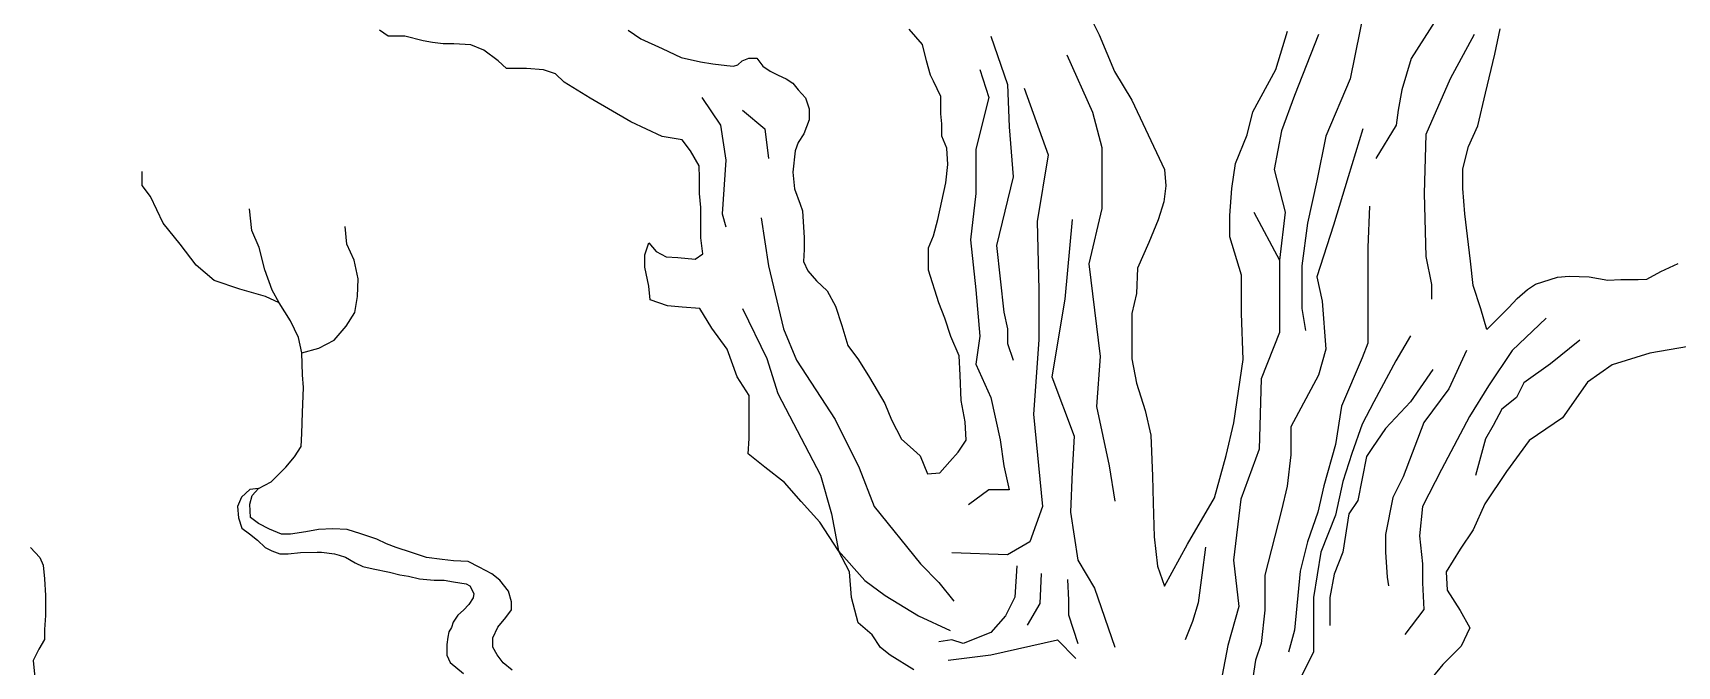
# Model space of a CAD drawing. Header units: millimetres. Extents: x -8050 to 7892, y -21 to 20150.
# Drawn here: x -3380 to 1436, y 6797 to 8652 of the extents above; entities that cross this region are included whole.
import ezdxf

# ---------------------------------------------------------------- set-up
doc = ezdxf.new("R2010")
doc.units = ezdxf.units.MM
doc.layers.add('ceco.net 158', color=7, linetype='Continuous')

msp = doc.modelspace()

# ---------------------------------------------------------------- linework, layer by layer
at = {"layer": 'ceco.net 158'}
for p, q in [((-329.6, 8791.8), (-256.5, 8645.6)), ((521.4, 8728.6), (478, 8517.1)), ((733, 8696.1), (657, 8576.8)), ((-2339.7, 8641.7), (-2364.4, 8659.6)), ((-2290.4, 8641.7), (-2339.7, 8641.7)), ((-2236.6, 8628.3), (-2290.4, 8641.7)), ((-2209.7, 8623.8), (-2236.6, 8628.3)), ((-2178.3, 8619.3), (-2209.7, 8623.8)), ((-1636.2, 8659.2), (-1599.2, 8634.7)), ((-1599.2, 8634.7), (-1536.6, 8606.1)), ((-774.5, 8617.5), (-813.2, 8662.2)), ((-574.2, 8641.9), (-525.4, 8500.9)), ((-256.5, 8645.6), (-211.5, 8538.7)), ((261.1, 8544.3), (294.9, 8656.8)), ((385.8, 8647.3), (315.3, 8468.3)), ((841.4, 8647.3), (770.9, 8517.1)), ((901.7, 8589.6), (918.1, 8663.4)), ((-2146.9, 8619.3), (-2178.3, 8619.3)), ((-2097.6, 8617.1), (-2146.9, 8619.3)), ((-2059.5, 8601.4), (-2097.6, 8617.1)), ((-2016.9, 8570), (-2059.5, 8601.4)), ((-1536.6, 8606.1), (-1481.2, 8579.3)), ((-1481.2, 8579.3), (-1424, 8566.8)), ((-1302.5, 8570.3), (-1282.9, 8577.5)), ((-1282.9, 8577.5), (-1259.6, 8577.5)), ((-1259.6, 8577.5), (-1241.8, 8554.3)), ((-762.5, 8569.9), (-774.5, 8617.5)), ((-351.8, 8587.6), (-275.9, 8419.5)), ((657, 8576.8), (629.9, 8484.6)), ((874.4, 8474.8), (901.7, 8589.6)), ((-1992.3, 8547.6), (-2016.9, 8570)), ((-1934, 8547.6), (-1992.3, 8547.6)), ((-1884.7, 8543.1), (-1934, 8547.6)), ((-1848.8, 8531.9), (-1884.7, 8543.1)), ((-1824.1, 8507.2), (-1848.8, 8531.9)), ((-1424, 8566.8), (-1388.3, 8561.4)), ((-1388.3, 8561.4), (-1347.2, 8556.1)), ((-1347.2, 8556.1), (-1327.5, 8554.3)), ((-1327.5, 8554.3), (-1315, 8557.8)), ((-1315, 8557.8), (-1302.5, 8570.3)), ((-1241.8, 8554.3), (-1220.3, 8540)), ((-1220.3, 8540), (-1197.1, 8527.5)), ((-1197.1, 8527.5), (-1173.8, 8516.7)), ((-750.6, 8528.2), (-762.5, 8569.9)), ((-741.7, 8510.3), (-750.6, 8528.2)), ((-606.7, 8544.3), (-579.6, 8462.9)), ((-211.5, 8538.7), (-160.8, 8454.3)), ((193.6, 8420.6), (261.1, 8544.3)), ((-1747.8, 8460.7), (-1824.1, 8507.2)), ((-1173.8, 8516.7), (-1154.2, 8504.2)), ((-1154.2, 8504.2), (-1138.1, 8484.6)), ((-1138.1, 8484.6), (-1116.7, 8461.4)), ((-720.8, 8465.7), (-741.7, 8510.3)), ((-525.4, 8500.9), (-520, 8376.1)), ((-476.6, 8490), (-406.1, 8294.8)), ((478, 8517.1), (407.5, 8349)), ((629.9, 8484.6), (619.1, 8425)), ((770.9, 8517.1), (700.4, 8354.5)), ((-1628.7, 8390.9), (-1747.8, 8460.7)), ((-1420.3, 8462.9), (-1366.1, 8381.6)), ((-1116.7, 8461.4), (-1105.9, 8429.2)), ((-1105.9, 8429.2), (-1105.9, 8397)), ((-720.8, 8415), (-720.8, 8465.7)), ((-579.6, 8462.9), (-617.6, 8311.1)), ((-160.8, 8454.3), (-121.5, 8369.9)), ((315.3, 8468.3), (277.4, 8365.3)), ((852.5, 8379.1), (874.4, 8474.8)), ((-1536.6, 8348), (-1628.7, 8390.9)), ((-1366.1, 8381.6), (-1349.8, 8278.5)), ((-1301, 8425), (-1235.9, 8370.7)), ((-1105.9, 8397), (-1122, 8355.9)), ((-717.9, 8385.2), (-720.8, 8415)), ((-717.9, 8349.5), (-717.9, 8385.2)), ((-275.9, 8419.5), (-248.8, 8316.5)), ((176.8, 8353.1), (193.6, 8420.6)), ((613.6, 8381.6), (554, 8284)), ((619.1, 8425), (613.6, 8381.6)), ((-1477.8, 8338.5), (-1536.6, 8348)), ((-1454, 8306.7), (-1477.8, 8338.5)), ((-1235.9, 8370.7), (-1225.1, 8284)), ((-1122, 8355.9), (-1138.1, 8330.9)), ((-703, 8313.8), (-717.9, 8349.5)), ((-520, 8376.1), (-509.1, 8229.7)), ((-121.5, 8369.9), (-65.2, 8251.8)), ((143, 8268.7), (176.8, 8353.1)), ((277.4, 8365.3), (255.7, 8251.4)), ((407.5, 8349), (380.4, 8218.9)), ((516, 8370.7), (472.6, 8229.7)), ((700.4, 8354.5), (695, 8180.9)), ((825.2, 8319), (852.5, 8379.1)), ((-1428.6, 8262.3), (-1454, 8306.7)), ((-1147, 8305.9), (-1154.2, 8243.4)), ((-1138.1, 8330.9), (-1147, 8305.9)), ((-700, 8266.1), (-703, 8313.8)), ((-617.6, 8311.1), (-617.6, 8180.9)), ((-406.1, 8294.8), (-438.6, 8099.6)), ((-248.8, 8316.5), (-248.8, 8137.6)), ((808.8, 8253.3), (825.2, 8319)), ((-3059.4, 8205.2), (-3059.4, 8245.3)), ((-1427, 8227.4), (-1428.6, 8262.3)), ((-1349.8, 8278.5), (-1360.7, 8121.3)), ((-1154.2, 8243.4), (-1148.8, 8195.1)), ((-706, 8212.5), (-700, 8266.1)), ((-65.2, 8251.8), (-61.4, 8203.8)), ((131.7, 8195.6), (143, 8268.7)), ((255.7, 8251.4), (288.2, 8126.7)), ((808.8, 8195.9), (808.8, 8253.3)), ((-3035.8, 8172.2), (-3059.4, 8205.2)), ((-1427, 8181.3), (-1427, 8227.4)), ((-1148.8, 8195.1), (-1132.7, 8150.5)), ((-717.9, 8158.9), (-706, 8212.5)), ((-509.1, 8229.7), (-557.9, 8029.1)), ((-61.4, 8203.8), (-66.9, 8156.7)), ((126.1, 8116.8), (131.7, 8195.6)), ((380.4, 8218.9), (353.3, 8094.2)), ((472.6, 8229.7), (429.2, 8088.7)), ((814.2, 8122.1), (808.8, 8195.9)), ((-2998, 8094.3), (-3035.8, 8172.2)), ((-1423.8, 8140), (-1427, 8181.3)), ((-1423.8, 8097.2), (-1423.8, 8140)), ((-1132.7, 8150.5), (-1125.6, 8130.8)), ((-729.8, 8105.3), (-717.9, 8158.9)), ((-617.6, 8180.9), (-633.9, 8045.4)), ((-66.9, 8156.7), (-83.5, 8104.2)), ((534.8, 8144.1), (530.5, 8023.5)), ((695, 8180.9), (700.4, 7996.6)), ((-2948.5, 8033), (-2998, 8094.3)), ((-2738.5, 8073.1), (-2745.5, 8136.8)), ((-1423.8, 8051.1), (-1423.8, 8097.2)), ((-1360.7, 8121.3), (-1349.8, 8083.3)), ((-1246.8, 8110.4), (-1225.1, 7969.4)), ((-1125.6, 8130.8), (-1121, 8051.5)), ((-741.7, 8057.7), (-729.8, 8105.3)), ((-438.6, 8099.6), (-433.2, 7899)), ((-335.5, 8105), (-357.2, 7871.8)), ((-248.8, 8137.6), (-286.7, 7974.9)), ((-83.5, 8104.2), (-111.2, 8037.8)), ((126.1, 8054.9), (126.1, 8116.8)), ((196, 8126.7), (271.9, 7985.7)), ((288.2, 8126.7), (271.9, 7985.7)), ((353.3, 8094.2), (337, 7969.4)), ((822.4, 8056.5), (814.2, 8122.1)), ((-2717.2, 8023.6), (-2738.5, 8073.1)), ((-2460, 8033), (-2464.8, 8084.9)), ((-1417.5, 8005.1), (-1423.8, 8051.1)), ((-1121, 8051.5), (-1121, 8017.8)), ((-756.6, 8021.9), (-741.7, 8057.7)), ((-633.9, 8045.4), (-617.6, 7899)), ((159.9, 7942.4), (126.1, 8054.9)), ((429.2, 8088.7), (380.4, 7936.9)), ((830.6, 7982.7), (822.4, 8056.5)), ((-2901.3, 7971.7), (-2948.5, 8033)), ((-2700.7, 7957.5), (-2717.2, 8023.6)), ((-2438.8, 7985.8), (-2460, 8033)), ((-1587.4, 8001.9), (-1576.3, 8036.8)), ((-1587.4, 7965.4), (-1587.4, 8001.9)), ((-1576.3, 8036.8), (-1554, 8011.4)), ((-1554, 8011.4), (-1525.5, 7995.6)), ((-1525.5, 7995.6), (-1490.5, 7994)), ((-1439.7, 7989.2), (-1417.5, 8005.1)), ((-1121, 8017.8), (-1123.2, 7981.8)), ((-756.6, 7956.4), (-756.6, 8021.9)), ((-557.9, 8029.1), (-536.2, 7833.9)), ((-111.2, 8037.8), (-144.4, 7963.1)), ((530.5, 8023.5), (530.5, 7915.7)), ((700.4, 7996.6), (716.7, 7915.2)), ((-2849.4, 7926.8), (-2901.3, 7971.7)), ((-2679.5, 7898.5), (-2700.7, 7957.5)), ((-2427, 7931.6), (-2438.8, 7985.8)), ((-1576.3, 7909.8), (-1587.4, 7965.4)), ((-1490.5, 7994), (-1439.7, 7989.2)), ((-1225.1, 7969.4), (-1181.7, 7785.1)), ((-1123.2, 7981.8), (-1109.7, 7954.8)), ((-1109.7, 7954.8), (-1085, 7925.6)), ((-726.8, 7861.1), (-756.6, 7956.4)), ((-286.7, 7974.9), (-254.2, 7703.7)), ((-144.4, 7963.1), (-147.1, 7888.5)), ((271.9, 7985.7), (271.9, 7774.2)), ((337, 7969.4), (337, 7844.7)), ((838.8, 7911.6), (830.6, 7982.7)), ((1347.5, 7930.8), (1388.1, 7952.7)), ((1388.1, 7952.7), (1438.7, 7976.4)), ((-2773.9, 7900.9), (-2849.4, 7926.8)), ((-2698.4, 7879.7), (-2773.9, 7900.9)), ((-2658.2, 7860.8), (-2679.5, 7898.5)), ((-2429.4, 7879.7), (-2427, 7931.6)), ((-1571.5, 7870.1), (-1576.3, 7909.8)), ((-1085, 7925.6), (-1053.5, 7896.4)), ((-617.6, 7899), (-606.7, 7763.4)), ((-433.2, 7899), (-433.2, 7752.5)), ((159.9, 7829.9), (159.9, 7942.4)), ((380.4, 7936.9), (396.7, 7866.4)), ((530.5, 7915.7), (530.5, 7842.5)), ((716.7, 7915.2), (716.7, 7871.8)), ((860.7, 7843.3), (838.8, 7911.6)), ((967.7, 7873.4), (998.1, 7900.4)), ((998.1, 7900.4), (1021.7, 7915.6)), ((1021.7, 7915.6), (1085.9, 7935.9)), ((1085.9, 7935.9), (1119.6, 7939.2)), ((1119.6, 7939.2), (1178.7, 7937.5)), ((1178.7, 7937.5), (1232.7, 7927.4)), ((1232.7, 7927.4), (1271.6, 7929.1)), ((1271.6, 7929.1), (1322.2, 7929.1)), ((1322.2, 7929.1), (1347.5, 7930.8)), ((-2658.2, 7860.8), (-2698.4, 7879.7)), ((-2625.2, 7808.9), (-2658.2, 7860.8)), ((-2436.5, 7832.5), (-2429.4, 7879.7)), ((-1520.7, 7852.7), (-1571.5, 7870.1)), ((-1478.6, 7848.1), (-1520.7, 7852.7)), ((-1053.5, 7896.4), (-1028.8, 7851.4)), ((-1028.8, 7851.4), (-1010.8, 7795.2)), ((-708.9, 7816.5), (-726.8, 7861.1)), ((-357.2, 7871.8), (-395.2, 7644.1)), ((-147.1, 7888.5), (-161, 7830.4)), ((396.7, 7866.4), (407.5, 7725.4)), ((943.2, 7847.6), (967.7, 7873.4)), ((-2601.6, 7759.4), (-2625.2, 7808.9)), ((-2462.4, 7792.4), (-2436.5, 7832.5)), ((-1426.9, 7844.9), (-1478.6, 7848.1)), ((-1391.4, 7786.8), (-1426.9, 7844.9)), ((-1301, 7844.7), (-1230.5, 7698.3)), ((-691.1, 7762.8), (-708.9, 7816.5)), ((-536.2, 7833.9), (-525.4, 7785.1)), ((-161, 7830.4), (-161, 7750.2)), ((165.5, 7694.9), (159.9, 7829.9)), ((337, 7844.7), (347.9, 7779.7)), ((530.5, 7842.5), (530.5, 7743.4)), ((879.2, 7783.3), (860.7, 7843.3)), ((879.2, 7783.3), (943.2, 7847.6)), ((1052.1, 7816.6), (952.9, 7721.8)), ((-2592.2, 7714.5), (-2601.6, 7759.4)), ((-2497.8, 7752.3), (-2462.4, 7792.4)), ((-1346.2, 7725.4), (-1391.4, 7786.8)), ((-1181.7, 7785.1), (-1143.7, 7692.9)), ((-1010.8, 7795.2), (-992.8, 7736.7)), ((-667.2, 7706.3), (-691.1, 7762.8)), ((-606.7, 7763.4), (-617.6, 7682)), ((-525.4, 7785.1), (-525.4, 7741.7)), ((271.9, 7774.2), (217.7, 7638.7)), ((655.5, 7764.9), (612.4, 7691.6)), ((-2592.2, 7714.5), (-2542.6, 7728.7)), ((-2589.8, 7650.8), (-2592.2, 7714.5)), ((-2542.6, 7728.7), (-2497.8, 7752.3)), ((-1317.1, 7644.7), (-1346.2, 7725.4)), ((-992.8, 7736.7), (-961.3, 7694)), ((-664.3, 7649.7), (-667.2, 7706.3)), ((-525.4, 7741.7), (-509.1, 7692.9)), ((-433.2, 7752.5), (-449.4, 7535.6)), ((-161, 7750.2), (-161, 7697.6)), ((407.5, 7725.4), (385.8, 7649.5)), ((530.5, 7743.4), (513.3, 7700.3)), ((819.3, 7721.8), (767.6, 7609.8)), ((952.9, 7721.8), (884, 7618.4)), ((1151.2, 7752), (1065, 7683)), ((1356.3, 7714), (1245.8, 7679.3)), ((1469.9, 7732.9), (1356.3, 7714)), ((-1230.5, 7698.3), (-1197.9, 7595.3)), ((-1143.7, 7692.9), (-1029.8, 7519.4)), ((-961.3, 7694), (-929.8, 7642.3)), ((-617.6, 7682), (-574.2, 7584.4)), ((-254.2, 7703.7), (-265, 7557.3)), ((-161, 7697.6), (-147.1, 7625.7)), ((137.4, 7509.3), (165.5, 7694.9)), ((513.3, 7700.3), (452.9, 7558.1)), ((612.4, 7691.6), (547.8, 7571)), ((720.2, 7665.8), (655.5, 7571)), ((1065, 7683), (987.4, 7627)), ((1245.8, 7679.3), (1173.2, 7628.8)), ((-2587.5, 7613.1), (-2589.8, 7650.8)), ((-2589.8, 7540), (-2587.5, 7613.1)), ((-1281.6, 7589.8), (-1317.1, 7644.7)), ((-929.8, 7642.3), (-884.8, 7565.9)), ((-661.3, 7575.2), (-664.3, 7649.7)), ((-395.2, 7644.1), (-330.1, 7470.6)), ((-147.1, 7625.7), (-122.2, 7545.5)), ((217.7, 7638.7), (212.3, 7432.6)), ((385.8, 7649.5), (304.5, 7497.7)), ((767.6, 7609.8), (694.3, 7510.6)), ((884, 7618.4), (827.9, 7527.9)), ((987.4, 7627), (965.9, 7583.9)), ((1173.2, 7628.8), (1100.6, 7524.7)), ((-1281.6, 7522), (-1281.6, 7589.8)), ((-1197.9, 7595.3), (-1073.2, 7356.7)), ((-884.8, 7565.9), (-864.6, 7518.6)), ((-649.4, 7512.7), (-661.3, 7575.2)), ((-574.2, 7584.4), (-547.1, 7459.7)), ((547.8, 7571), (513.3, 7506.3)), ((655.5, 7571), (582.3, 7493.4)), ((965.9, 7583.9), (922.8, 7549.4)), ((-2592.2, 7478.6), (-2589.8, 7540)), ((-1281.6, 7463.9), (-1281.6, 7522)), ((-1029.8, 7519.4), (-959.3, 7378.4)), ((-864.6, 7518.6), (-835.4, 7462.4)), ((-449.4, 7535.6), (-422.3, 7264.5)), ((-265, 7557.3), (-227.1, 7383.8)), ((-122.2, 7545.5), (-105.6, 7473.6)), ((452.9, 7558.1), (435.7, 7446)), ((827.9, 7527.9), (746, 7372.8)), ((922.8, 7549.4), (896.9, 7502)), ((1100.6, 7524.7), (1002.8, 7458.4)), ((-2594.5, 7440.9), (-2592.2, 7478.6)), ((-646.4, 7459.1), (-649.4, 7512.7)), ((-330.1, 7470.6), (-335.5, 7367.5)), ((-105.6, 7473.6), (-100.7, 7354)), ((114.9, 7413.7), (137.4, 7509.3)), ((304.5, 7497.7), (304.5, 7416.3)), ((513.3, 7506.3), (483.1, 7420.2)), ((582.3, 7493.4), (543.5, 7437.4)), ((694.3, 7510.6), (634, 7351.2)), ((896.9, 7502), (875.3, 7463.2)), ((-2613.4, 7410.2), (-2594.5, 7440.9)), ((-1284.8, 7418.7), (-1281.6, 7463.9)), ((-1236.4, 7379.9), (-1284.8, 7418.7)), ((-835.4, 7462.4), (-810.6, 7439.9)), ((-810.6, 7439.9), (-781.4, 7413)), ((-694, 7396.6), (-670.2, 7423.4)), ((-670.2, 7423.4), (-646.4, 7459.1)), ((-547.1, 7459.7), (-536.2, 7383.8)), ((212.3, 7432.6), (158, 7286.2)), ((435.7, 7446), (401.2, 7325.3)), ((483.1, 7420.2), (457.3, 7338.3)), ((543.5, 7437.4), (526.2, 7411.5)), ((875.3, 7463.2), (845.2, 7355.5)), ((1002.8, 7458.4), (936.5, 7366.9)), ((-2681.8, 7337.1), (-2639.4, 7379.6)), ((-2639.4, 7379.6), (-2613.4, 7410.2)), ((-1178.2, 7334.7), (-1236.4, 7379.9)), ((-959.3, 7378.4), (-915.9, 7264.5)), ((-781.4, 7413), (-759.6, 7360.8)), ((-723.8, 7363.8), (-694, 7396.6)), ((-536.2, 7383.8), (-520, 7313.3)), ((-227.1, 7383.8), (-210.8, 7280.8)), ((81.1, 7289.9), (114.9, 7413.7)), ((304.5, 7416.3), (293.6, 7324.2)), ((526.2, 7411.5), (500.4, 7282.3)), ((746, 7372.8), (690, 7265)), ((-2718.7, 7317.3), (-2681.8, 7337.1)), ((-1129.8, 7279.8), (-1178.2, 7334.7)), ((-1073.2, 7356.7), (-1040.7, 7242.8)), ((-759.6, 7360.8), (-723.8, 7363.8)), ((-335.5, 7367.5), (-341, 7248.2)), ((-100.7, 7354), (-98.3, 7275.9)), ((293.6, 7324.2), (277.4, 7253.7)), ((401.2, 7325.3), (384, 7247.8)), ((457.3, 7338.3), (435.7, 7239.2)), ((634, 7351.2), (603.8, 7290.9)), ((936.5, 7366.9), (873.3, 7272.2)), ((-2768.6, 7292.3), (-2781.1, 7265.1)), ((-2744.8, 7315), (-2768.6, 7292.3)), ((-2718.7, 7317.3), (-2744.8, 7315)), ((-2744.8, 7271.9), (-2738, 7296.9)), ((-2738, 7296.9), (-2718.7, 7317.3)), ((-1074.9, 7218.5), (-1129.8, 7279.8)), ((-579.6, 7313.3), (-639.3, 7269.9)), ((-520, 7313.3), (-579.6, 7313.3)), ((-98.3, 7275.9), (-95.8, 7175.8)), ((2.3, 7154.9), (81.1, 7289.9)), ((158, 7286.2), (136.3, 7107.2)), ((500.4, 7282.3), (474.5, 7243.5)), ((603.8, 7290.9), (582.3, 7183.1)), ((-2781.1, 7265.1), (-2777.7, 7231.1)), ((-2777.7, 7231.1), (-2767.5, 7201.6)), ((-2742.5, 7232.2), (-2744.8, 7271.9)), ((-2718.7, 7215.2), (-2742.5, 7232.2)), ((-1040.7, 7242.8), (-1020, 7134.5)), ((-915.9, 7264.5), (-780.3, 7096.4)), ((-422.3, 7264.5), (-460.3, 7161.5)), ((-341, 7248.2), (-319.3, 7107.2)), ((277.4, 7253.7), (228.5, 7063.9)), ((384, 7247.8), (353.8, 7161.6)), ((435.7, 7239.2), (392.6, 7131.4)), ((474.5, 7243.5), (457.3, 7131.4)), ((690, 7265), (681.4, 7178.8)), ((873.3, 7272.2), (838.6, 7196.5)), ((-2767.5, 7201.6), (-2745.9, 7184.6)), ((-2745.9, 7184.6), (-2722.1, 7166.5)), ((-2687, 7198.2), (-2718.7, 7215.2)), ((-2651.8, 7183.5), (-2687, 7198.2)), ((-2625.7, 7183.5), (-2651.8, 7183.5)), ((-2580.3, 7190.3), (-2625.7, 7183.5)), ((-2542.9, 7197.1), (-2580.3, 7190.3)), ((-2501, 7199.4), (-2542.9, 7197.1)), ((-2459, 7197.1), (-2501, 7199.4)), ((-2419.3, 7184.6), (-2459, 7197.1)), ((-2372.5, 7169.4), (-2419.3, 7184.6)), ((-1020, 7134.5), (-1074.9, 7218.5)), ((582.3, 7183.1), (582.3, 7131.4)), ((681.4, 7178.8), (690, 7097)), ((838.6, 7196.5), (800.7, 7139.7)), ((-3386.9, 7144.4), (-3360.1, 7115.5)), ((-2722.1, 7166.5), (-2699.4, 7144.9)), ((-2699.4, 7144.9), (-2680.1, 7134.7)), ((-2680.1, 7134.7), (-2656.3, 7125.7)), ((-2632.5, 7125.7), (-2596.2, 7130.2)), ((-2596.2, 7130.2), (-2547.5, 7131.3)), ((-2547.5, 7131.3), (-2535, 7131.3)), ((-2535, 7131.3), (-2496.4, 7125.7)), ((-2344.2, 7155.3), (-2372.5, 7169.4)), ((-2315.9, 7145), (-2344.2, 7155.3)), ((-2270.9, 7129.6), (-2315.9, 7145)), ((-2227.2, 7115.5), (-2270.9, 7129.6)), ((-1020, 7134.5), (-943, 7047.6)), ((-987.7, 7073.2), (-1020, 7134.5)), ((-525.4, 7123.5), (-688.1, 7128.9)), ((-460.3, 7161.5), (-525.4, 7123.5)), ((-95.8, 7175.8), (-86.1, 7090.4)), ((-65.2, 7031.1), (2.3, 7154.9)), ((55, 7145.2), (44.1, 7063.9)), ((353.8, 7161.6), (332.3, 7075.4)), ((392.6, 7131.4), (371, 6997.8)), ((457.3, 7131.4), (431.4, 7066.8)), ((582.3, 7131.4), (586.6, 7058.2)), ((800.7, 7139.7), (759.7, 7073.4)), ((-3360.1, 7115.5), (-3349.7, 7092.7)), ((-3349.7, 7092.7), (-3345.6, 7053.4)), ((-2656.3, 7125.7), (-2632.5, 7125.7)), ((-2496.4, 7125.7), (-2482.8, 7122.3)), ((-2482.8, 7122.3), (-2464.7, 7116.6)), ((-2464.7, 7116.6), (-2436.3, 7099.6)), ((-2436.3, 7099.6), (-2413.6, 7089.4)), ((-2413.6, 7089.4), (-2383, 7082.6)), ((-2383, 7082.6), (-2335.4, 7072.4)), ((-2180.9, 7109.1), (-2227.2, 7115.5)), ((-2147.5, 7105.2), (-2180.9, 7109.1)), ((-2105.1, 7103.9), (-2147.5, 7105.2)), ((-2073, 7087.2), (-2105.1, 7103.9)), ((-2035.7, 7067.9), (-2073, 7087.2)), ((-780.3, 7096.4), (-726.1, 7042.2)), ((-498.3, 7091), (-503.7, 6998.8)), ((-319.3, 7107.2), (-270.5, 7025.9)), ((-86.1, 7090.4), (-65.2, 7031.1)), ((136.3, 7107.2), (152.6, 6971.7)), ((690, 7097), (690, 7040.9)), ((-3345.6, 7053.4), (-3343.5, 7003.8)), ((-2335.4, 7072.4), (-2304.8, 7064.4)), ((-2304.8, 7064.4), (-2279.8, 7061)), ((-2279.8, 7061), (-2248, 7053.1)), ((-2248, 7053.1), (-2205, 7048.6)), ((-2205, 7048.6), (-2175.5, 7048.6)), ((-2175.5, 7048.6), (-2148, 7044.6)), ((-2148, 7044.6), (-2129.3, 7041)), ((-2129.3, 7041), (-2110.5, 7038.3)), ((-2110.5, 7038.3), (-2099.8, 7032.1)), ((-2099.8, 7032.1), (-2088.2, 7009.8)), ((-2012.6, 7048.7), (-2035.7, 7067.9)), ((-1986.9, 7016.5), (-2012.6, 7048.7)), ((-982.4, 6998.1), (-987.7, 7073.2)), ((-943, 7047.6), (-883.4, 7004.2)), ((-726.1, 7042.2), (-682.7, 6987.9)), ((-427.1, 7068.1), (-430.4, 6980.9)), ((-349.9, 7051.3), (-346.5, 6990.9)), ((44.1, 7063.9), (33.3, 6982.5)), ((228.5, 7063.9), (228.5, 6960.8)), ((332.3, 7075.4), (315, 6903)), ((431.4, 7066.8), (418.5, 6997.8)), ((586.6, 7058.2), (590.9, 7032.3)), ((690, 7040.9), (694.3, 6963.4)), ((759.7, 7073.4), (762.9, 7019.7)), ((-3343.5, 7003.8), (-3343.5, 6945.9)), ((-2090, 6997.3), (-2103.4, 6977.7)), ((-2088.2, 7009.8), (-2090, 6997.3)), ((-1977.9, 6985.7), (-1986.9, 7016.5)), ((-1977.9, 6962.6), (-1977.9, 6985.7)), ((-963.1, 6924.3), (-982.4, 6998.1)), ((-883.4, 7004.2), (-785.7, 6944.6)), ((-682.7, 6987.9), (-682.7, 6987.9)), ((-503.7, 6998.8), (-530.8, 6944.6)), ((-346.5, 6990.9), (-346.5, 6947.3)), ((-270.5, 7025.9), (-210.8, 6852.4)), ((371, 6997.8), (371, 6838.4)), ((418.5, 6997.8), (418.5, 6946.1)), ((762.9, 7019.7), (800.7, 6959.8)), ((-3343.5, 6945.9), (-3345.6, 6904.5)), ((-2135.5, 6946.5), (-2148.9, 6926)), ((-2118.6, 6961.6), (-2135.5, 6946.5)), ((-2103.4, 6977.7), (-2118.6, 6961.6)), ((-2017.7, 6911.2), (-1994.6, 6939.4)), ((-1994.6, 6939.4), (-1977.9, 6962.6)), ((-785.7, 6944.6), (-693.5, 6901.2)), ((-530.8, 6944.6), (-574.2, 6895.8)), ((-430.4, 6980.9), (-467.4, 6917.1)), ((-346.5, 6947.3), (-319.7, 6863.4)), ((33.3, 6982.5), (17, 6928.3)), ((152.6, 6971.7), (120.1, 6857.8)), ((228.5, 6960.8), (217.7, 6863.2)), ((418.5, 6946.1), (418.5, 6916)), ((694.3, 6963.4), (638.3, 6890.1)), ((800.7, 6959.8), (829.2, 6909.3)), ((-3345.6, 6904.5), (-3345.6, 6875.6)), ((-2161.4, 6897.4), (-2164.1, 6882.3)), ((-2154.2, 6910.8), (-2161.4, 6897.4)), ((-2148.9, 6926), (-2154.2, 6910.8)), ((-2033.1, 6880.3), (-2017.7, 6911.2)), ((-921.4, 6889), (-963.1, 6924.3)), ((-897.4, 6852.1), (-921.4, 6889)), ((-693.5, 6901.2), (-693.5, 6901.2)), ((-574.2, 6895.8), (-655.6, 6863.2)), ((-574.2, 6895.8), (-574.2, 6895.8)), ((17, 6928.3), (-4.7, 6874.1)), ((315, 6903), (297.8, 6838.4)), ((829.2, 6909.3), (803.9, 6855.7)), ((-3362.1, 6846.6), (-3378.7, 6813.5)), ((-3345.6, 6875.6), (-3362.1, 6846.6)), ((-2164.1, 6882.3), (-2167.6, 6860.9)), ((-2167.6, 6860.9), (-2167.6, 6841.2)), ((-2167.6, 6841.2), (-2167.6, 6829.6)), ((-2033.1, 6853.3), (-2033.1, 6880.3)), ((-2020.3, 6830.2), (-2033.1, 6853.3)), ((-868.5, 6829.6), (-897.4, 6852.1)), ((-688.1, 6874.1), (-726.1, 6868.6)), ((-655.6, 6863.2), (-688.1, 6874.1)), ((-574.2, 6830.7), (-378.9, 6874.1)), ((-378.9, 6874.1), (-324.7, 6819.8)), ((120.1, 6857.8), (103.8, 6771)), ((217.7, 6863.2), (201.4, 6814.4)), ((803.9, 6855.7), (750.2, 6802)), ((-3378.7, 6813.5), (-3374.5, 6763.9)), ((-2167.6, 6829.6), (-2157.8, 6808.2)), ((-2157.8, 6808.2), (-2118.2, 6776.2)), ((-2002.3, 6807.1), (-2020.3, 6830.2)), ((-1976.6, 6785.2), (-2002.3, 6807.1)), ((-799.5, 6786.3), (-868.5, 6829.6)), ((-698.9, 6814.4), (-574.2, 6830.7)), ((201.4, 6814.4), (190.6, 6743.9)), ((371, 6838.4), (323.6, 6743.6)), ((750.2, 6802), (718.7, 6764.1))]:
    msp.add_line(p, q, dxfattribs=at)

doc.saveas('drawing.dxf')
